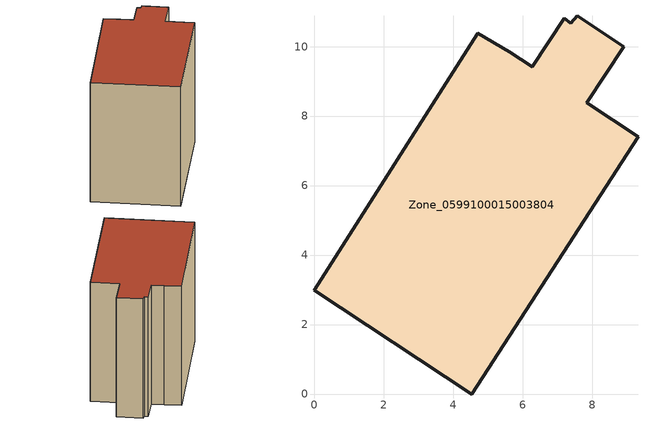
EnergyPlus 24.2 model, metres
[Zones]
Zone_0599100015003804
 floor ground (C_G): 6.26,9.42 7.19,10.81 7.38,10.68 7.55,10.88 8.9,9.99 7.83,8.38 9.31,7.4 4.52,0 0,2.99 4.7,10.38 5.61,9.86 z0.84
 wall outside (C_F): 7.83,8.38 8.9,9.99 7.55,10.88 7.38,10.68 7.19,10.81 6.26,9.42 5.61,9.86 4.7,10.38 0,2.99 4.52,0 9.31,7.4 7.83,8.38 z0.84:8.76
 roof outside (C_R): 7.19,10.81 6.26,9.42 5.61,9.86 4.7,10.38 0,2.99 4.52,0 9.31,7.4 7.83,8.38 8.9,9.99 7.55,10.88 7.38,10.68 z8.76
[BUILDING]
Pand.0599100015003804: North Axis=0; Terrain=City; Loads Convergence Tolerance Value=0.04; Temperature Convergence Tolerance Value=0.4; Solar Distribution=FullExterior; Maximum Number of Warmup Days=25; Minimum Number of Warmup Days=1
[Site:Location]
Rotterdam.The.Hague.AP_ZH_NLD Design_Conditions: Latitude=51.96; Longitude=4.45; Time Zone=1; Elevation=-4.5
[SITE:GROUNDTEMPERATURE:BUILDINGSURFACE]
18, 18, 18, 18, 18, 18, 18, 18, 18, 18, 18, 18
[MATERIAL] Thermal Absorptance=0.9; Solar Absorptance=0.7; Visible Absorptance=0.7
Name | Roughness | Thickness | Conductivity | Density | Specific Heat
G.TI.1965-1974 | MediumSmooth | 0.15 | 0.882353 | 540 | 1210
F.TI.1965-1974 | Rough | 0.3 | 0.697674 | 1920 | 840
R.TI.1965-1974 | MediumRough | 0.2 | 0.232558 | 1500 | 1000
[CONSTRUCTION]
C_G: G.TI.1965-1974
C_F: F.TI.1965-1974
C_R: R.TI.1965-1974
[ZONE]
Zone_0599100015003804: Type=1; Multiplier=1; Ceiling Height=Autocalculate; Volume=Autocalculate; Floor Area=autocalculate; Part of Total Floor Area=Yes
[ZONEINFILTRATION:DESIGNFLOWRATE]
Infil_Zone_0599100015003804: Zone or ZoneList or Space or SpaceList=Zone_0599100015003804; Schedule=AlwaysOn; Design Flow Rate Calculation Method=Flow/Area; Flow Rate per Floor Area=0.003; Constant Term Coefficient=1; Temperature Term Coefficient=0; Velocity Term Coefficient=0; Velocity Squared Term Coefficient=0
[HVACTEMPLATE:ZONE:IDEALLOADSAIRSYSTEM]
Zone_0599100015003804: Maximum Heating Supply Air Temperature=50; Minimum Cooling Supply Air Temperature=13; Maximum Heating Supply Air Humidity Ratio=0.0156; Minimum Cooling Supply Air Humidity Ratio=0.0077; Heating Limit=NoLimit; Cooling Limit=NoLimit; Dehumidification Control Type=ConstantSensibleHeatRatio; Cooling Sensible Heat Ratio=0.7; Dehumidification Setpoint=60; Humidification Control Type=None; Humidification Setpoint=30; Outdoor Air Method=None; Outdoor Air Flow Rate per Person=0.00944; Outdoor Air Flow Rate per Zone Floor Area=0; Outdoor Air Flow Rate per Zone=0; Demand Controlled Ventilation Type=None; Outdoor Air Economizer Type=NoEconomizer; Heat Recovery Type=None; Sensible Heat Recovery Effectiveness=0.7; Latent Heat Recovery Effectiveness=0.65
[ZONECONTROL:THERMOSTAT]
ThermostatControl_Zone_0599100015003804: Zone or ZoneList=Zone_0599100015003804; Control Type Schedule=DualSetpointControlType; Control 1=Thermostat_Zone_0599100015003804; Temperature Difference Between Cutout And Setpoint=0
[THERMOSTATSETPOINT:DUALSETPOINT]
Thermostat_Zone_0599100015003804: Heating Setpoint Temperature Schedule=HeatingSetpoint_Zone_0599100015003804; Cooling Setpoint Temperature Schedule=CoolingSetpoint_Zone_0599100015003804
[SCHEDULE:COMPACT]
HeatingSetpoint_Zone_0599100015003804: Through: 12/31, For: AllDays, Until: 24:00, 21
CoolingSetpoint_Zone_0599100015003804: Through: 12/31, For: AllDays, Until: 24:00, 24
DualSetpointControlType: Through: 12/31, For: AllDays, Until: 24:00, 4
AlwaysOn: Through: 12/31, For: AllDays, Until: 24:00, 1
